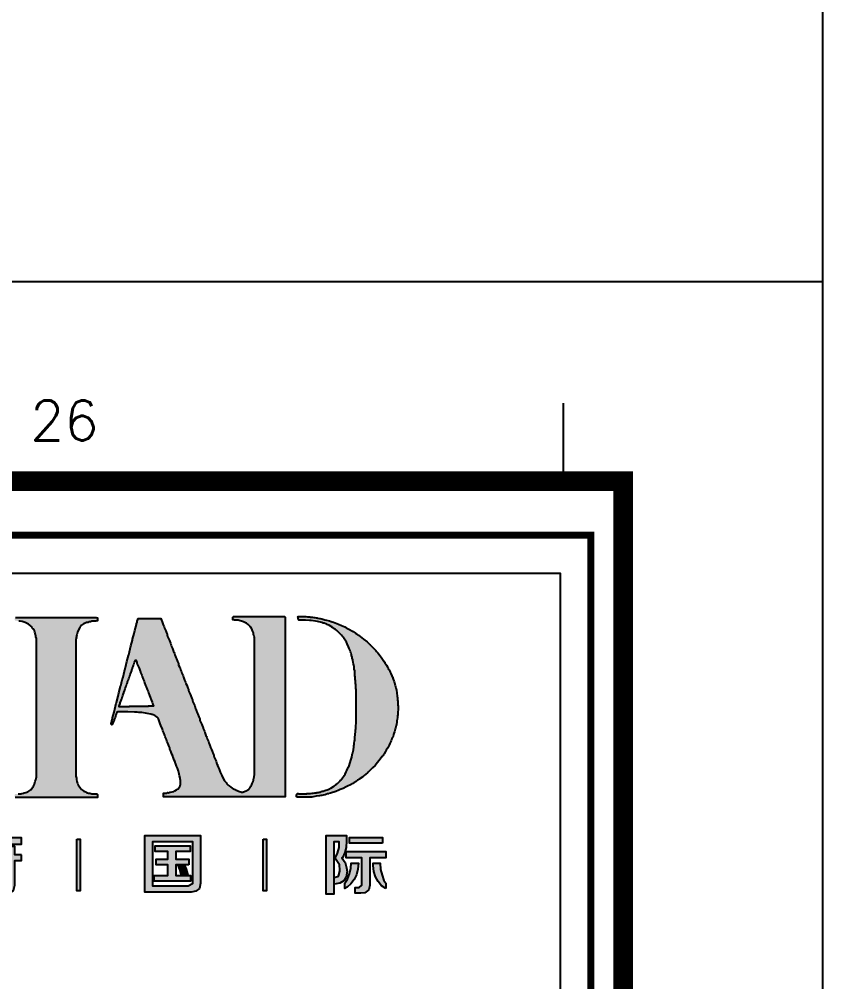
# Model space of a CAD drawing. Header units: inches. Extents: x 0 to 508000, y 0 to 738838.
# Drawn here: x 407074 to 411100, y 278929 to 283754 of the extents above; entities that cross this region are included whole.
import ezdxf
from ezdxf.enums import TextEntityAlignment as Align
from ezdxf.lldxf.tags import DXFTag

# ---------------------------------------------------------------- set-up
doc = ezdxf.new("R2010")
doc.units = ezdxf.units.IN
doc.header["$LTSCALE"] = 1000
doc.header["$MEASUREMENT"] = 0
doc.layers.get('0').update_dxf_attribs({"true_color": 0xffffff})
doc.layers.add('TK', color=7, linetype='Continuous', true_color=0xffffff)
doc.layers.add('ZG-图框层', color=4, linetype='Continuous', true_color=0x00ffff)
doc.styles.add('ISOCP', font='txt.shx', dxfattribs={"height": 0.2, "bigfont": 'gbcbig.shx'})
tags = doc.linetypes.add('DASH', pattern=[0.35, 0.25, -0.1]).pattern_tags.tags
tags[6:7] = [DXFTag(74, 4), DXFTag(75, 0), DXFTag(340, '0'), DXFTag(46, 0.0), DXFTag(50, 0.0), DXFTag(44, 0.0), DXFTag(45, 0.0)]
tags[4:5] = [DXFTag(74, 4), DXFTag(75, 0), DXFTag(340, '0'), DXFTag(46, 0.0), DXFTag(50, 0.0), DXFTag(44, 0.0), DXFTag(45, 0.0)]

# ---------------------------------------------------------------- blocks, each defined once
blk = doc.blocks.new('cciad-logohatch')
at = {"true_color": 0xff0000}
for points in [[(18.959, 27.311), (18.943, 27.319), (18.931, 27.329), (18.909, 27.331), (18.845, 27.331), (18.813, 27.331), (18.749, 27.331), (18.664, 27.352), (18.622, 27.363), (18.539, 27.386), (18.499, 27.406), (18.479, 27.416), (18.439, 27.436), (18.383, 27.476), (18.357, 27.498), (18.309, 27.546), (18.287, 27.583), (18.274, 27.601), (18.244, 27.631), (18.224, 27.671), (18.214, 27.691), (18.193, 27.731), (18.187, 27.768), (18.168, 27.801), (18.164, 27.882), (18.158, 27.923), (18.138, 28.001), (18.138, 30.078), (18.138, 31.116), (18.138, 33.193), (18.156, 33.231), (18.153, 33.273), (18.161, 33.313), (18.165, 33.333), (18.173, 33.373), (18.196, 33.468), (18.214, 33.515), (18.259, 33.603), (18.289, 33.659), (18.309, 33.686), (18.354, 33.733), (18.423, 33.784), (18.462, 33.804), (18.544, 33.833), (18.588, 33.841), (18.629, 33.863), (18.673, 33.86), (18.698, 33.864), (18.739, 33.883), (18.791, 33.883), (18.817, 33.883), (18.869, 33.883), (18.904, 33.893), (18.922, 33.897), (18.959, 33.903), (18.959, 33.947), (18.959, 33.969), (18.959, 34.013), (18.934, 34.017), (18.921, 34.022), (18.899, 34.033), (17.678, 34.033), (17.068, 34.033), (15.848, 34.033), (15.844, 34.03), (15.836, 34.026), (15.828, 34.023), (15.814, 33.985), (15.813, 33.961), (15.823, 33.923), (15.825, 33.917), (15.825, 33.91), (15.832, 33.905), (15.86, 33.909), (15.879, 33.907), (15.908, 33.893), (15.952, 33.893), (15.974, 33.893), (16.018, 33.893), (16.098, 33.871), (16.138, 33.86), (16.218, 33.838), (16.266, 33.814), (16.29, 33.802), (16.338, 33.778), (16.394, 33.739), (16.42, 33.716), (16.468, 33.668), (16.483, 33.628), (16.518, 33.603), (16.561, 33.516), (16.579, 33.47), (16.608, 33.378), (16.616, 33.319), (16.622, 33.289), (16.638, 33.233), (16.638, 33.193), (16.638, 33.173), (16.638, 33.132), (16.642, 33.132), (16.644, 33.132), (16.648, 33.132), (16.648, 31.112), (16.648, 30.102), (16.638, 28.081), (16.638, 28.041), (16.638, 28.021), (16.638, 27.981), (16.613, 27.868), (16.598, 27.812), (16.563, 27.701), (16.539, 27.653), (16.527, 27.629), (16.503, 27.581), (16.474, 27.539), (16.457, 27.519), (16.423, 27.481), (16.354, 27.43), (16.314, 27.409), (16.233, 27.381), (16.174, 27.369), (16.145, 27.361), (16.088, 27.341), (16.052, 27.337), (16.018, 27.331), (15.95, 27.331), (15.916, 27.331), (15.848, 27.331), (15.842, 27.327), (15.834, 27.322), (15.828, 27.321), (15.813, 27.28), (15.812, 27.254), (15.823, 27.211), (15.828, 27.203), (15.83, 27.198), (15.833, 27.191), (17.076, 27.191), (17.7, 27.191), (18.959, 27.191), (18.959, 27.245), (18.959, 27.267)], [(30.325, 30.106), (30.332, 30.149), (30.35, 30.232), (30.35, 30.272), (30.35, 30.292), (30.36, 30.332), (30.36, 30.408), (30.36, 30.446), (30.37, 30.522), (30.37, 30.586), (30.37, 30.618), (30.37, 30.682), (30.36, 30.682), (30.36, 30.762), (30.36, 30.802), (30.36, 30.882), (30.35, 30.882), (30.35, 30.926), (30.35, 30.948), (30.35, 30.992), (30.336, 31.021), (30.333, 31.04), (30.335, 31.072), (30.323, 31.144), (30.317, 31.18), (30.305, 31.252), (30.302, 31.277), (30.295, 31.302), (30.279, 31.366), (30.271, 31.398), (30.255, 31.462), (30.243, 31.497), (30.235, 31.532), (30.215, 31.592), (30.205, 31.622), (30.185, 31.682), (30.149, 31.77), (30.131, 31.814), (30.095, 31.902), (30.067, 31.958), (30.053, 31.986), (30.025, 32.042), (30.015, 32.052), (29.995, 32.092), (29.985, 32.112), (29.965, 32.152), (29.927, 32.219), (29.906, 32.251), (29.86, 32.312), (29.864, 32.333), (29.845, 32.342), (29.829, 32.375), (29.805, 32.402), (29.73, 32.52), (29.687, 32.577), (29.595, 32.682), (29.567, 32.718), (29.553, 32.736), (29.525, 32.772), (29.489, 32.808), (29.471, 32.826), (29.435, 32.862), (29.425, 32.882), (29.375, 32.932), (29.35, 32.957), (29.3, 33.007), (29.28, 33.017), (29.244, 33.053), (29.226, 33.071), (29.19, 33.107), (29.06, 33.21), (28.995, 33.261), (28.865, 33.363), (28.833, 33.373), (28.81, 33.398), (28.777, 33.414), (28.75, 33.438), (28.658, 33.494), (28.612, 33.522), (28.52, 33.578), (28.4, 33.638), (28.34, 33.668), (28.22, 33.728), (28.1, 33.776), (28.04, 33.8), (27.92, 33.848), (27.859, 33.868), (27.829, 33.878), (27.769, 33.898), (27.65, 33.93), (27.59, 33.946), (27.469, 33.978), (27.409, 33.99), (27.379, 33.996), (27.319, 34.008), (27.29, 34.014), (27.259, 34.018), (27.203, 34.026), (27.175, 34.03), (27.119, 34.038), (27.105, 34.04), (27.084, 34.043), (27.058, 34.043), (27.045, 34.043), (27.019, 34.053), (26.959, 34.053), (26.929, 34.053), (26.869, 34.063), (26.753, 34.063), (26.695, 34.063), (26.579, 34.063), (26.565, 34.039), (26.574, 34.013), (26.581, 33.971), (26.599, 33.933), (26.607, 33.937), (26.618, 33.932), (26.619, 33.923), (26.775, 33.923), (26.853, 33.923), (27.009, 33.913), (27.035, 33.913), (27.048, 33.913), (27.074, 33.913), (27.234, 33.894), (27.314, 33.879), (27.469, 33.838), (27.529, 33.818), (27.559, 33.808), (27.619, 33.788), (27.644, 33.775), (27.669, 33.768), (27.733, 33.736), (27.765, 33.72), (27.829, 33.688), (27.853, 33.674), (27.869, 33.653), (27.89, 33.656), (27.9, 33.638), (27.957, 33.6), (27.985, 33.58), (28.04, 33.538), (28.114, 33.464), (28.151, 33.427), (28.225, 33.353), (28.257, 33.301), (28.277, 33.276), (28.32, 33.233), (28.316, 33.212), (28.335, 33.203), (28.405, 33.091), (28.436, 33.033), (28.49, 32.912), (28.51, 32.856), (28.521, 32.828), (28.545, 32.772), (28.561, 32.724), (28.569, 32.7), (28.585, 32.652), (28.593, 32.617), (28.605, 32.582), (28.621, 32.518), (28.629, 32.486), (28.645, 32.422), (28.654, 32.377), (28.665, 32.332), (28.677, 32.26), (28.683, 32.224), (28.695, 32.152), (28.698, 32.092), (28.703, 32.061), (28.72, 32.002), (28.72, 31.962), (28.72, 31.942), (28.72, 31.902), (28.73, 31.902), (28.73, 31.854), (28.73, 31.83), (28.73, 31.782), (28.74, 31.782), (28.74, 31.73), (28.74, 31.704), (28.74, 31.652), (28.75, 31.652), (28.75, 31.592), (28.75, 31.562), (28.75, 31.502), (28.76, 31.502), (28.76, 31.426), (28.76, 31.388), (28.76, 31.312), (28.77, 31.312), (28.77, 31.204), (28.77, 31.15), (28.77, 31.042), (28.78, 31.042), (28.78, 30.69), (28.78, 30.514), (28.77, 30.162), (28.77, 30.062), (28.77, 30.012), (28.76, 29.912), (28.76, 29.848), (28.76, 29.816), (28.75, 29.752), (28.75, 29.7), (28.75, 29.674), (28.74, 29.622), (28.74, 29.578), (28.74, 29.556), (28.73, 29.512), (28.73, 29.488), (28.73, 29.476), (28.73, 29.452), (28.72, 29.372), (28.715, 29.332), (28.705, 29.252), (28.697, 29.196), (28.693, 29.168), (28.685, 29.112), (28.669, 29.007), (28.659, 28.955), (28.635, 28.852), (28.626, 28.827), (28.625, 28.802), (28.613, 28.753), (28.607, 28.729), (28.595, 28.681), (28.583, 28.647), (28.575, 28.611), (28.547, 28.527), (28.533, 28.485), (28.505, 28.401), (28.482, 28.352), (28.465, 28.301), (28.421, 28.213), (28.399, 28.169), (28.355, 28.081), (28.297, 27.986), (28.263, 27.94), (28.19, 27.856), (28.18, 27.845), (28.175, 27.831), (28.133, 27.789), (28.112, 27.768), (28.07, 27.726), (28.014, 27.689), (27.988, 27.668), (27.94, 27.621), (27.919, 27.625), (27.91, 27.606), (27.821, 27.551), (27.775, 27.527), (27.679, 27.486), (27.619, 27.466), (27.589, 27.456), (27.529, 27.436), (27.484, 27.429), (27.461, 27.422), (27.419, 27.401), (27.373, 27.4), (27.329, 27.386), (27.281, 27.378), (27.257, 27.374), (27.209, 27.366), (27.145, 27.362), (27.112, 27.357), (27.049, 27.341), (26.993, 27.341), (26.965, 27.341), (26.909, 27.341), (26.909, 27.331), (26.781, 27.331), (26.717, 27.331), (26.589, 27.331), (26.576, 27.346), (26.555, 27.349), (26.539, 27.336), (26.532, 27.321), (26.519, 27.311), (26.514, 27.266), (26.514, 27.221), (26.534, 27.201), (26.704, 27.201), (26.789, 27.201), (26.959, 27.201), (26.959, 27.211), (27.011, 27.211), (27.037, 27.211), (27.089, 27.211), (27.205, 27.23), (27.263, 27.239), (27.379, 27.256), (27.439, 27.268), (27.469, 27.274), (27.529, 27.286), (27.594, 27.298), (27.627, 27.306), (27.689, 27.326), (27.733, 27.338), (27.755, 27.344), (27.799, 27.356), (27.883, 27.384), (27.926, 27.398), (28.01, 27.426), (28.118, 27.47), (28.172, 27.492), (28.28, 27.536), (28.392, 27.592), (28.448, 27.62), (28.56, 27.676), (28.645, 27.726), (28.687, 27.752), (28.77, 27.806), (28.802, 27.823), (28.83, 27.846), (28.862, 27.863), (28.89, 27.886), (29.023, 27.975), (29.086, 28.024), (29.205, 28.131), (29.223, 28.154), (29.25, 28.166), (29.348, 28.264), (29.397, 28.313), (29.495, 28.411), (29.589, 28.526), (29.636, 28.583), (29.73, 28.696), (29.751, 28.738), (29.764, 28.757), (29.795, 28.792), (29.811, 28.824), (29.835, 28.852), (29.891, 28.944), (29.919, 28.99), (29.975, 29.082), (30.027, 29.186), (30.053, 29.238), (30.105, 29.342), (30.12, 29.392), (30.131, 29.418), (30.16, 29.462), (30.16, 29.489), (30.175, 29.512), (30.199, 29.584), (30.211, 29.62), (30.235, 29.692), (30.26, 29.784), (30.272, 29.83), (30.295, 29.922), (30.303, 29.962), (30.307, 29.982), (30.315, 30.022)]]:
    blk.add_hatch(color=1, dxfattribs=at).paths.add_polyline_path(points, flags=0)
h = blk.add_hatch(color=1, dxfattribs=at)
h.paths.add_polyline_path([(19.481, 29.976), (19.511, 29.957), (19.53, 29.963), (19.546, 30.017), (19.554, 30.039), (19.573, 30.082), (19.589, 30.13), (19.597, 30.154), (19.613, 30.202), (19.617, 30.21), (19.623, 30.222), (19.643, 30.282), (19.653, 30.312), (19.673, 30.372), (19.683, 30.396), (19.688, 30.408), (19.698, 30.432), (19.705, 30.427), (19.717, 30.433), (19.718, 30.442), (19.978, 30.442), (20.108, 30.442), (20.368, 30.432), (20.432, 30.432), (20.464, 30.432), (20.528, 30.422), (20.572, 30.422), (20.594, 30.422), (20.638, 30.422), (20.774, 30.397), (20.842, 30.384), (20.978, 30.357), (21.015, 30.349), (21.033, 30.343), (21.068, 30.327), (21.135, 30.305), (21.168, 30.286), (21.223, 30.242), (21.259, 30.208), (21.274, 30.184), (21.288, 30.137), (21.337, 29.992), (21.365, 29.921), (21.428, 29.782), (21.439, 29.728), (21.448, 29.701), (21.473, 29.652), (21.509, 29.545), (21.53, 29.493), (21.578, 29.392), (21.589, 29.338), (21.598, 29.311), (21.623, 29.262), (21.647, 29.187), (21.662, 29.151), (21.698, 29.082), (21.709, 29.028), (21.718, 29.001), (21.743, 28.952), (21.767, 28.877), (21.782, 28.841), (21.818, 28.771), (21.814, 28.743), (21.833, 28.721), (21.857, 28.647), (21.872, 28.611), (21.908, 28.541), (21.904, 28.513), (21.923, 28.491), (21.949, 28.419), (21.963, 28.383), (21.993, 28.311), (22.029, 28.196), (22.045, 28.138), (22.073, 28.021), (22.081, 27.981), (22.085, 27.961), (22.093, 27.921), (22.091, 27.889), (22.108, 27.861), (22.108, 27.795), (22.108, 27.762), (22.108, 27.696), (22.096, 27.64), (22.083, 27.612), (22.048, 27.566), (22.021, 27.525), (22.001, 27.506), (21.958, 27.481), (21.895, 27.441), (21.86, 27.426), (21.788, 27.406), (21.735, 27.398), (21.708, 27.39), (21.658, 27.371), (21.621, 27.383), (21.588, 27.361), (21.548, 27.361), (21.528, 27.361), (21.488, 27.361), (21.487, 27.352), (21.476, 27.347), (21.468, 27.351), (21.468, 27.299), (21.468, 27.273), (21.468, 27.221), (23.308, 27.221), (24.229, 27.221), (26.079, 27.221), (26.079, 29.954), (26.079, 31.315), (26.079, 34.038), (26.069, 34.048), (26.064, 34.053), (26.054, 34.063), (25.282, 34.063), (24.896, 34.063), (24.124, 34.063), (24.114, 34.053), (24.109, 34.048), (24.099, 34.038), (24.099, 34), (24.099, 33.981), (24.099, 33.943), (24.135, 33.937), (24.153, 33.933), (24.189, 33.923), (24.233, 33.923), (24.255, 33.923), (24.299, 33.923), (24.379, 33.901), (24.419, 33.89), (24.499, 33.868), (24.547, 33.844), (24.571, 33.832), (24.619, 33.808), (24.677, 33.767), (24.704, 33.742), (24.749, 33.688), (24.765, 33.661), (24.789, 33.643), (24.829, 33.565), (24.846, 33.525), (24.874, 33.443), (24.884, 33.386), (24.891, 33.358), (24.909, 33.303), (24.915, 33.265), (24.919, 33.233), (24.919, 31.16), (24.919, 30.124), (24.919, 28.051), (24.905, 28), (24.9, 27.974), (24.894, 27.921), (24.882, 27.873), (24.876, 27.849), (24.864, 27.801), (24.852, 27.769), (24.846, 27.753), (24.834, 27.721), (24.814, 27.681), (24.804, 27.661), (24.784, 27.621), (24.75, 27.569), (24.729, 27.544), (24.684, 27.501), (24.606, 27.45), (24.562, 27.43), (24.474, 27.401), (24.425, 27.397), (24.398, 27.402), (24.354, 27.421), (24.306, 27.436), (24.283, 27.445), (24.239, 27.466), (24.225, 27.474), (24.209, 27.476), (24.169, 27.496), (24.149, 27.506), (24.109, 27.526), (24.072, 27.55), (24.054, 27.562), (24.019, 27.586), (23.953, 27.631), (23.922, 27.657), (23.869, 27.716), (23.839, 27.767), (23.82, 27.791), (23.779, 27.831), (23.709, 27.963), (23.675, 28.029), (23.609, 28.161), (23.577, 28.265), (23.557, 28.315), (23.509, 28.411), (23.512, 28.44), (23.493, 28.461), (23.458, 28.568), (23.437, 28.62), (23.388, 28.721), (23.378, 28.775), (23.368, 28.802), (23.343, 28.852), (23.308, 28.958), (23.287, 29.01), (23.238, 29.112), (23.242, 29.14), (23.223, 29.162), (23.188, 29.268), (23.167, 29.32), (23.118, 29.422), (23.108, 29.476), (23.098, 29.503), (23.073, 29.552), (23.038, 29.658), (23.017, 29.71), (22.968, 29.812), (22.972, 29.84), (22.953, 29.862), (22.918, 29.968), (22.897, 30.021), (22.848, 30.122), (22.838, 30.176), (22.828, 30.203), (22.803, 30.252), (22.768, 30.358), (22.747, 30.411), (22.698, 30.512), (22.702, 30.54), (22.683, 30.562), (22.648, 30.668), (22.627, 30.721), (22.578, 30.822), (22.568, 30.876), (22.558, 30.903), (22.533, 30.952), (22.498, 31.058), (22.477, 31.111), (22.428, 31.212), (22.417, 31.266), (22.408, 31.293), (22.383, 31.342), (22.36, 31.416), (22.344, 31.453), (22.308, 31.522), (22.297, 31.576), (22.288, 31.603), (22.263, 31.652), (22.228, 31.759), (22.207, 31.811), (22.158, 31.912), (22.147, 31.966), (22.138, 31.993), (22.113, 32.042), (22.09, 32.117), (22.074, 32.153), (22.038, 32.222), (22.027, 32.276), (22.018, 32.303), (21.993, 32.352), (21.958, 32.459), (21.936, 32.511), (21.888, 32.612), (21.877, 32.666), (21.868, 32.693), (21.843, 32.742), (21.82, 32.817), (21.804, 32.853), (21.768, 32.922), (21.757, 32.976), (21.748, 33.003), (21.723, 33.052), (21.688, 33.159), (21.666, 33.211), (21.618, 33.313), (21.607, 33.367), (21.598, 33.393), (21.573, 33.443), (21.549, 33.517), (21.534, 33.553), (21.498, 33.623), (21.487, 33.677), (21.478, 33.704), (21.453, 33.753), (21.427, 33.825), (21.413, 33.862), (21.383, 33.933), (21.373, 33.964), (21.358, 33.993), (21.014, 33.993), (20.842, 33.993), (20.498, 33.993), (20.486, 33.974), (20.483, 33.953), (20.467, 33.889), (20.459, 33.857), (20.443, 33.793), (20.439, 33.781), (20.437, 33.775), (20.433, 33.763), (20.377, 33.539), (20.349, 33.427), (20.293, 33.203), (20.289, 33.191), (20.287, 33.185), (20.283, 33.173), (20.227, 32.948), (20.199, 32.836), (20.143, 32.612), (20.137, 32.594), (20.133, 32.582), (20.077, 32.358), (20.049, 32.246), (19.993, 32.022), (19.989, 32.01), (19.987, 32.004), (19.983, 31.992), (19.927, 31.768), (19.899, 31.656), (19.843, 31.432), (19.839, 31.42), (19.837, 31.414), (19.833, 31.402), (19.773, 31.162), (19.743, 31.042), (19.683, 30.802), (19.679, 30.79), (19.677, 30.784), (19.673, 30.772), (19.617, 30.548), (19.589, 30.436), (19.533, 30.212), (19.529, 30.2), (19.527, 30.194), (19.523, 30.182), (19.505, 30.11), (19.496, 30.074), (19.478, 30.002)], flags=0)
h.paths.add_polyline_path([(20.006, 30.642), (20.158, 30.642), (20.158, 30.646), (20.158, 30.648), (20.158, 30.652), (20.446, 30.652), (20.59, 30.652), (20.878, 30.652), (20.878, 30.656), (20.878, 30.658), (20.878, 30.662), (20.96, 30.662), (21.001, 30.662), (21.083, 30.662), (21.051, 30.76), (21.033, 30.808), (20.993, 30.902), (20.957, 31.008), (20.936, 31.061), (20.888, 31.162), (20.877, 31.216), (20.868, 31.243), (20.843, 31.292), (20.807, 31.398), (20.786, 31.451), (20.738, 31.552), (20.727, 31.606), (20.718, 31.633), (20.693, 31.682), (20.657, 31.789), (20.636, 31.841), (20.588, 31.942), (20.592, 31.971), (20.573, 31.992), (20.537, 32.099), (20.516, 32.151), (20.468, 32.252), (20.457, 32.306), (20.448, 32.333), (20.423, 32.382), (20.422, 32.407), (20.398, 32.407), (20.376, 32.359), (20.367, 32.333), (20.353, 32.282), (20.349, 32.274), (20.343, 32.262), (20.323, 32.202), (20.313, 32.172), (20.293, 32.112), (20.287, 32.1), (20.283, 32.092), (20.267, 32.044), (20.259, 32.02), (20.243, 31.972), (20.237, 31.96), (20.233, 31.952), (20.213, 31.892), (20.203, 31.862), (20.183, 31.802), (20.179, 31.794), (20.173, 31.782), (20.157, 31.734), (20.149, 31.71), (20.133, 31.662), (20.129, 31.654), (20.123, 31.642), (20.103, 31.582), (20.093, 31.552), (20.073, 31.492), (20.067, 31.48), (20.063, 31.472), (20.047, 31.424), (20.039, 31.4), (20.023, 31.352), (20.017, 31.34), (20.013, 31.332), (19.993, 31.272), (19.983, 31.242), (19.963, 31.182), (19.959, 31.174), (19.953, 31.162), (19.933, 31.102), (19.923, 31.072), (19.903, 31.012), (19.897, 31), (19.893, 30.992), (19.877, 30.944), (19.869, 30.92), (19.853, 30.872), (19.847, 30.86), (19.843, 30.852), (19.823, 30.792), (19.813, 30.762), (19.793, 30.702), (19.775, 30.674), (19.778, 30.642), (19.93, 30.642)], flags=0)
for points in [[(16.075, 25.657), (15.234, 25.657), (15.234, 25.836), (14.874, 25.836), (14.874, 25.657), (13.961, 25.657), (13.961, 24.688), (13.961, 24.598), (13.943, 24.33), (13.907, 24.096), (13.853, 23.917), (13.764, 23.774), (13.764, 23.54), (13.836, 23.577), (13.979, 23.702), (14.086, 23.863), (14.176, 24.042), (14.23, 24.24), (14.265, 24.473), (14.265, 24.724), (14.265, 25.423), (16.075, 25.423)], [(18.303, 25.616), (18.172, 25.616), (18.172, 23.65), (18.303, 23.65)], [(25.372, 25.616), (25.241, 25.616), (25.241, 23.65), (25.372, 23.65)], [(27.929, 25.513), (28.126, 25.513), (28.126, 25.297), (28.073, 25.082), (27.983, 24.885), (28.019, 24.831), (28.144, 24.633), (28.162, 24.436), (28.162, 24.4), (28.108, 24.203), (27.947, 24.149), (27.947, 23.898), (28.162, 23.934), (28.305, 24.023), (28.395, 24.167), (28.431, 24.383), (28.413, 24.526), (28.359, 24.723), (28.234, 24.903), (28.252, 24.903), (28.341, 25.1), (28.395, 25.297), (28.413, 25.548), (28.413, 25.746), (27.642, 25.746), (27.642, 23.521), (27.929, 23.521)], [(29.775, 25.674), (28.52, 25.674), (28.52, 25.459), (29.775, 25.459)], [(16.075, 25.011), (15.825, 25.011), (15.825, 25.334), (15.52, 25.334), (15.52, 25.011), (14.821, 25.011), (14.821, 24.795), (15.52, 24.795), (15.52, 23.899), (15.413, 23.809), (15.234, 23.809), (15.234, 23.577), (15.502, 23.577), (15.628, 23.577), (15.771, 23.666), (15.825, 23.863), (15.825, 24.795), (16.075, 24.795)], [(21.936, 24.637), (22.42, 24.637), (22.42, 24.853), (21.936, 24.853), (21.936, 25.139), (22.473, 25.139), (22.473, 25.354), (21.147, 25.354), (21.147, 25.139), (21.632, 25.139), (21.632, 24.853), (21.183, 24.853), (21.183, 24.637), (21.632, 24.637), (21.632, 24.225), (21.111, 24.225), (21.111, 24.009), (22.491, 24.009), (22.491, 24.225), (21.936, 24.225)], [(29.291, 24.903), (29.9, 24.903), (29.9, 25.136), (28.395, 25.136), (28.395, 24.903), (28.986, 24.903), (28.986, 23.862), (28.896, 23.773), (28.735, 23.773), (28.735, 23.558), (28.95, 23.558), (29.111, 23.576), (29.256, 23.683), (29.291, 23.862)], [(22.259, 24.619), (22.026, 24.619), (22.079, 24.458), (22.133, 24.261), (22.384, 24.261), (22.348, 24.404)], [(28.843, 24.472), (28.861, 24.705), (28.592, 24.705), (28.574, 24.508), (28.52, 24.293), (28.449, 24.095), (28.341, 23.934), (28.341, 23.737), (28.431, 23.791), (28.574, 23.916), (28.699, 24.077), (28.789, 24.257)], [(29.703, 24.454), (29.685, 24.705), (29.417, 24.705), (29.417, 24.615), (29.453, 24.383), (29.506, 24.186), (29.614, 24.006), (29.739, 23.844), (29.9, 23.737), (29.9, 23.934), (29.829, 24.041), (29.757, 24.239)]]:
    blk.add_hatch(color=0).paths.add_polyline_path(points, flags=0)
h = blk.add_hatch(color=0)
h.paths.add_polyline_path([(22.868, 25.749), (20.753, 25.749), (20.753, 23.597), (22.509, 23.597), (22.688, 23.633), (22.833, 23.741), (22.868, 23.938)], flags=0)
h.paths.add_polyline_path([(21.058, 25.516), (21.058, 23.83), (22.402, 23.83), (22.563, 23.92), (22.563, 23.956), (22.563, 25.516)], flags=0)
h.paths.add_polyline_path([(21.183, 24.853), (21.183, 24.637), (21.632, 24.637), (21.632, 24.225), (21.111, 24.225), (21.111, 24.009), (22.491, 24.009), (22.491, 24.225), (21.936, 24.225), (21.936, 24.637), (22.42, 24.637), (22.42, 24.853), (21.936, 24.853), (21.936, 25.139), (22.473, 25.139), (22.473, 25.354), (21.147, 25.354), (21.147, 25.139), (21.632, 25.139), (21.632, 24.853)], flags=0)
h.paths.add_polyline_path([(22.026, 24.619), (22.079, 24.458), (22.133, 24.261), (22.384, 24.261), (22.348, 24.404), (22.259, 24.619)], flags=0)
blk = doc.blocks.new('cciad-logoline')
at = {"lineweight": -3}
for points in [[(15.95, 27.331), (16.018, 27.331), (16.052, 27.337), (16.088, 27.341), (16.145, 27.361), (16.174, 27.369), (16.233, 27.381), (16.314, 27.409), (16.354, 27.43), (16.423, 27.481), (16.457, 27.519), (16.474, 27.539), (16.503, 27.581), (16.527, 27.629), (16.539, 27.653), (16.563, 27.701), (16.598, 27.812), (16.613, 27.868), (16.638, 27.981), (16.638, 28.021), (16.638, 28.041), (16.638, 28.081), (16.648, 30.102), (16.648, 31.112), (16.648, 33.132), (16.644, 33.132), (16.642, 33.132), (16.638, 33.132), (16.638, 33.173), (16.638, 33.193), (16.638, 33.233), (16.622, 33.289), (16.616, 33.319), (16.608, 33.378), (16.579, 33.47), (16.561, 33.516), (16.518, 33.603), (16.483, 33.628), (16.468, 33.668), (16.42, 33.716), (16.394, 33.739), (16.338, 33.778), (16.29, 33.802), (16.266, 33.814), (16.218, 33.838), (16.138, 33.86), (16.098, 33.871), (16.018, 33.893), (15.974, 33.893)], [(15.848, 34.033), (17.068, 34.033), (17.678, 34.033), (18.899, 34.033), (18.921, 34.022), (18.934, 34.017), (18.959, 34.013), (18.959, 33.969), (18.959, 33.947), (18.959, 33.903), (18.922, 33.897), (18.904, 33.893), (18.869, 33.883), (18.817, 33.883), (18.791, 33.883), (18.739, 33.883), (18.698, 33.864), (18.673, 33.86), (18.629, 33.863), (18.588, 33.841), (18.544, 33.833), (18.462, 33.804), (18.423, 33.784), (18.354, 33.733), (18.309, 33.686), (18.289, 33.659), (18.259, 33.603), (18.214, 33.515), (18.196, 33.468), (18.173, 33.373), (18.165, 33.333), (18.161, 33.313), (18.153, 33.273), (18.156, 33.231), (18.138, 33.193), (18.138, 31.116), (18.138, 30.078), (18.138, 28.001), (18.158, 27.923), (18.164, 27.882), (18.168, 27.801), (18.187, 27.768), (18.193, 27.731), (18.214, 27.691), (18.224, 27.671), (18.244, 27.631), (18.274, 27.601), (18.287, 27.583), (18.309, 27.546), (18.357, 27.498), (18.383, 27.476), (18.439, 27.436), (18.479, 27.416), (18.499, 27.406), (18.539, 27.386), (18.622, 27.363), (18.664, 27.352), (18.749, 27.331), (18.813, 27.331), (18.845, 27.331), (18.909, 27.331), (18.931, 27.329), (18.943, 27.319), (18.959, 27.311), (18.959, 27.267), (18.959, 27.245), (18.959, 27.191), (17.7, 27.191), (17.076, 27.191), (15.833, 27.191)]]:
    blk.add_lwpolyline(points, dxfattribs=at)
for points in [[(19.481, 29.976), (19.478, 30.002), (19.496, 30.074), (19.505, 30.11), (19.523, 30.182), (19.527, 30.194), (19.529, 30.2), (19.533, 30.212), (19.589, 30.436), (19.617, 30.548), (19.673, 30.772), (19.677, 30.784), (19.679, 30.79), (19.683, 30.802), (19.743, 31.042), (19.773, 31.162), (19.833, 31.402), (19.837, 31.414), (19.839, 31.42), (19.843, 31.432), (19.899, 31.656), (19.927, 31.768), (19.983, 31.992), (19.987, 32.004), (19.989, 32.01), (19.993, 32.022), (20.049, 32.246), (20.077, 32.358), (20.133, 32.582), (20.137, 32.594), (20.143, 32.612), (20.199, 32.836), (20.227, 32.948), (20.283, 33.173), (20.287, 33.185), (20.289, 33.191), (20.293, 33.203), (20.349, 33.427), (20.377, 33.539), (20.433, 33.763), (20.437, 33.775), (20.439, 33.781), (20.443, 33.793), (20.459, 33.857), (20.467, 33.889), (20.483, 33.953), (20.486, 33.974), (20.498, 33.993), (20.842, 33.993), (21.014, 33.993), (21.358, 33.993), (21.373, 33.964), (21.383, 33.933), (21.413, 33.862), (21.427, 33.825), (21.453, 33.753), (21.478, 33.704), (21.487, 33.677), (21.498, 33.623), (21.534, 33.553), (21.549, 33.517), (21.573, 33.443), (21.598, 33.393), (21.607, 33.367), (21.618, 33.313), (21.666, 33.211), (21.688, 33.159), (21.723, 33.052), (21.748, 33.003), (21.757, 32.976), (21.768, 32.922), (21.804, 32.853), (21.82, 32.817), (21.843, 32.742), (21.868, 32.693), (21.877, 32.666), (21.888, 32.612), (21.936, 32.511), (21.958, 32.459), (21.993, 32.352), (22.018, 32.303), (22.027, 32.276), (22.038, 32.222), (22.074, 32.153), (22.09, 32.117), (22.113, 32.042), (22.138, 31.993), (22.147, 31.966), (22.158, 31.912), (22.207, 31.811), (22.228, 31.759), (22.263, 31.652), (22.288, 31.603), (22.297, 31.576), (22.308, 31.522), (22.344, 31.453), (22.36, 31.416), (22.383, 31.342), (22.408, 31.293), (22.417, 31.266), (22.428, 31.212), (22.477, 31.111), (22.498, 31.058), (22.533, 30.952), (22.558, 30.903), (22.568, 30.876), (22.578, 30.822), (22.627, 30.721), (22.648, 30.668), (22.683, 30.562), (22.702, 30.54), (22.698, 30.512), (22.747, 30.411), (22.768, 30.358), (22.803, 30.252), (22.828, 30.203), (22.838, 30.176), (22.848, 30.122), (22.897, 30.021), (22.918, 29.968), (22.953, 29.862), (22.972, 29.84), (22.968, 29.812), (23.017, 29.71), (23.038, 29.658), (23.073, 29.552), (23.098, 29.503), (23.108, 29.476), (23.118, 29.422), (23.167, 29.32), (23.188, 29.268), (23.223, 29.162), (23.242, 29.14), (23.238, 29.112), (23.287, 29.01), (23.308, 28.958), (23.343, 28.852), (23.368, 28.802), (23.378, 28.775), (23.388, 28.721), (23.437, 28.62), (23.458, 28.568), (23.493, 28.461), (23.512, 28.44), (23.509, 28.411), (23.557, 28.315), (23.577, 28.265), (23.609, 28.161), (23.675, 28.029), (23.709, 27.963), (23.779, 27.831), (23.82, 27.791), (23.839, 27.767), (23.869, 27.716), (23.922, 27.657), (23.953, 27.631), (24.019, 27.586), (24.054, 27.562), (24.072, 27.55), (24.109, 27.526), (24.149, 27.506), (24.169, 27.496), (24.209, 27.476), (24.225, 27.474), (24.239, 27.466), (24.283, 27.445), (24.306, 27.436), (24.354, 27.421), (24.398, 27.402), (24.425, 27.397), (24.474, 27.401), (24.562, 27.43), (24.606, 27.45), (24.684, 27.501), (24.729, 27.544), (24.75, 27.569), (24.784, 27.621), (24.804, 27.661), (24.814, 27.681), (24.834, 27.721), (24.846, 27.753), (24.852, 27.769), (24.864, 27.801), (24.876, 27.849), (24.882, 27.873), (24.894, 27.921), (24.9, 27.974), (24.905, 28), (24.919, 28.051), (24.919, 30.124), (24.919, 31.16), (24.919, 33.233), (24.915, 33.265), (24.909, 33.303), (24.891, 33.358), (24.884, 33.386), (24.874, 33.443), (24.846, 33.525), (24.829, 33.565), (24.789, 33.643), (24.765, 33.661), (24.749, 33.688), (24.704, 33.742), (24.677, 33.767), (24.619, 33.808), (24.571, 33.832), (24.547, 33.844), (24.499, 33.868), (24.419, 33.89), (24.379, 33.901), (24.299, 33.923), (24.255, 33.923), (24.233, 33.923), (24.189, 33.923), (24.153, 33.933), (24.135, 33.937), (24.099, 33.943), (24.099, 33.981), (24.099, 34), (24.099, 34.038), (24.109, 34.048), (24.114, 34.053), (24.124, 34.063), (24.896, 34.063), (25.282, 34.063), (26.054, 34.063), (26.064, 34.053), (26.069, 34.048), (26.079, 34.038), (26.079, 31.315), (26.079, 29.954), (26.079, 27.221), (24.229, 27.221), (23.308, 27.221), (21.468, 27.221), (21.468, 27.273), (21.468, 27.299), (21.468, 27.351), (21.476, 27.347), (21.487, 27.352), (21.488, 27.361), (21.528, 27.361), (21.548, 27.361), (21.588, 27.361), (21.621, 27.383), (21.658, 27.371), (21.708, 27.39), (21.735, 27.398), (21.788, 27.406), (21.86, 27.426), (21.895, 27.441), (21.958, 27.481), (22.001, 27.506), (22.021, 27.525), (22.048, 27.566), (22.083, 27.612), (22.096, 27.64), (22.108, 27.696), (22.108, 27.762), (22.108, 27.795), (22.108, 27.861), (22.091, 27.889), (22.093, 27.921), (22.085, 27.961), (22.081, 27.981), (22.073, 28.021), (22.045, 28.138), (22.029, 28.196), (21.993, 28.311), (21.963, 28.383), (21.949, 28.419), (21.923, 28.491), (21.904, 28.513), (21.908, 28.541), (21.872, 28.611), (21.857, 28.647), (21.833, 28.721), (21.814, 28.743), (21.818, 28.771), (21.782, 28.841), (21.767, 28.877), (21.743, 28.952), (21.718, 29.001), (21.709, 29.028), (21.698, 29.082), (21.662, 29.151), (21.647, 29.187), (21.623, 29.262), (21.598, 29.311), (21.589, 29.338), (21.578, 29.392), (21.53, 29.493), (21.509, 29.545), (21.473, 29.652), (21.448, 29.701), (21.439, 29.728), (21.428, 29.782), (21.365, 29.921), (21.337, 29.992), (21.288, 30.137), (21.274, 30.184), (21.259, 30.208), (21.223, 30.242), (21.168, 30.286), (21.135, 30.305), (21.068, 30.327), (21.033, 30.343), (21.015, 30.349), (20.978, 30.357), (20.842, 30.384), (20.774, 30.397), (20.638, 30.422), (20.594, 30.422), (20.572, 30.422), (20.528, 30.422), (20.464, 30.432), (20.432, 30.432), (20.368, 30.432), (20.108, 30.442), (19.978, 30.442), (19.718, 30.442), (19.717, 30.433), (19.705, 30.427), (19.698, 30.432), (19.688, 30.408), (19.683, 30.396), (19.673, 30.372), (19.653, 30.312), (19.643, 30.282), (19.623, 30.222), (19.617, 30.21), (19.613, 30.202), (19.597, 30.154), (19.589, 30.13), (19.573, 30.082), (19.554, 30.039), (19.546, 30.017), (19.53, 29.963), (19.511, 29.957)], [(26.519, 27.311), (26.529, 27.319), (26.534, 27.325), (26.539, 27.336), (26.555, 27.349), (26.576, 27.346), (26.589, 27.331), (26.717, 27.331), (26.781, 27.331), (26.909, 27.331), (26.909, 27.335), (26.909, 27.337), (26.909, 27.341), (26.965, 27.341), (26.993, 27.341), (27.049, 27.341), (27.112, 27.357), (27.145, 27.362), (27.209, 27.366), (27.257, 27.374), (27.281, 27.378), (27.329, 27.386), (27.373, 27.4), (27.419, 27.401), (27.461, 27.422), (27.484, 27.429), (27.529, 27.436), (27.589, 27.456), (27.619, 27.466), (27.679, 27.486), (27.775, 27.527), (27.821, 27.551), (27.91, 27.606), (27.919, 27.625), (27.94, 27.621), (27.988, 27.668), (28.014, 27.689), (28.07, 27.726), (28.112, 27.768), (28.133, 27.789), (28.175, 27.831), (28.18, 27.845), (28.19, 27.856), (28.263, 27.94), (28.297, 27.986), (28.355, 28.081), (28.399, 28.169), (28.421, 28.213), (28.465, 28.301), (28.482, 28.352), (28.505, 28.401), (28.533, 28.485), (28.547, 28.527), (28.575, 28.611), (28.583, 28.647), (28.595, 28.681), (28.607, 28.729), (28.613, 28.753), (28.625, 28.802), (28.626, 28.827), (28.635, 28.852), (28.659, 28.955), (28.669, 29.007), (28.685, 29.112), (28.693, 29.168), (28.697, 29.196), (28.705, 29.252), (28.715, 29.332), (28.72, 29.372), (28.73, 29.452), (28.73, 29.476), (28.73, 29.488), (28.73, 29.512), (28.74, 29.556), (28.74, 29.578), (28.74, 29.622), (28.75, 29.674), (28.75, 29.7), (28.75, 29.752), (28.76, 29.816), (28.76, 29.848), (28.76, 29.912), (28.77, 30.012), (28.77, 30.062), (28.77, 30.162), (28.78, 30.514), (28.78, 30.69), (28.78, 31.042), (28.776, 31.042), (28.774, 31.042), (28.77, 31.042), (28.77, 31.15), (28.77, 31.204), (28.77, 31.312), (28.766, 31.312), (28.764, 31.312), (28.76, 31.312), (28.76, 31.388), (28.76, 31.426), (28.76, 31.502), (28.756, 31.502), (28.754, 31.502), (28.75, 31.502), (28.75, 31.562), (28.75, 31.592), (28.75, 31.652), (28.746, 31.652), (28.744, 31.652), (28.74, 31.652), (28.74, 31.704), (28.74, 31.73), (28.74, 31.782), (28.736, 31.782), (28.734, 31.782), (28.73, 31.782), (28.73, 31.83), (28.73, 31.854), (28.73, 31.902), (28.726, 31.902), (28.724, 31.902), (28.72, 31.902), (28.72, 31.942), (28.72, 31.962), (28.72, 32.002), (28.703, 32.061), (28.698, 32.092), (28.695, 32.152), (28.683, 32.224), (28.677, 32.26), (28.665, 32.332), (28.654, 32.377), (28.645, 32.422), (28.629, 32.486), (28.621, 32.518), (28.605, 32.582), (28.593, 32.617), (28.585, 32.652), (28.569, 32.7), (28.561, 32.724), (28.545, 32.772), (28.521, 32.828), (28.51, 32.856), (28.49, 32.912), (28.436, 33.033), (28.405, 33.091), (28.335, 33.203), (28.316, 33.212), (28.32, 33.233), (28.277, 33.276), (28.257, 33.301), (28.225, 33.353), (28.151, 33.427), (28.114, 33.464), (28.04, 33.538), (27.985, 33.58), (27.957, 33.6), (27.9, 33.638), (27.893, 33.65), (27.883, 33.655), (27.869, 33.653), (27.857, 33.67), (27.848, 33.677), (27.829, 33.688), (27.765, 33.72), (27.733, 33.736), (27.669, 33.768), (27.644, 33.775), (27.619, 33.788), (27.559, 33.808), (27.529, 33.818), (27.469, 33.838), (27.314, 33.879), (27.234, 33.894), (27.074, 33.913), (27.048, 33.913), (27.035, 33.913), (27.009, 33.913), (26.853, 33.923), (26.775, 33.923), (26.619, 33.923), (26.618, 33.932), (26.607, 33.937), (26.599, 33.933), (26.581, 33.971), (26.574, 34.013), (26.565, 34.039), (26.579, 34.063), (26.695, 34.063), (26.753, 34.063), (26.869, 34.063), (26.929, 34.053), (26.959, 34.053), (27.019, 34.053), (27.045, 34.043), (27.058, 34.043), (27.084, 34.043), (27.098, 34.041), (27.105, 34.04), (27.119, 34.038), (27.175, 34.03), (27.203, 34.026), (27.259, 34.018), (27.29, 34.014), (27.319, 34.008), (27.379, 33.996), (27.409, 33.99), (27.469, 33.978), (27.59, 33.946), (27.65, 33.93), (27.769, 33.898), (27.829, 33.878), (27.859, 33.868), (27.92, 33.848), (28.04, 33.8), (28.1, 33.776), (28.22, 33.728), (28.34, 33.668), (28.4, 33.638), (28.52, 33.578), (28.612, 33.522), (28.658, 33.494), (28.75, 33.438), (28.772, 33.419), (28.784, 33.411), (28.81, 33.398), (28.828, 33.379), (28.84, 33.371), (28.865, 33.363), (28.995, 33.261), (29.06, 33.21), (29.19, 33.107), (29.226, 33.071), (29.244, 33.053), (29.28, 33.017), (29.292, 33.011), (29.3, 33.007), (29.35, 32.957), (29.375, 32.932), (29.425, 32.882), (29.431, 32.87), (29.435, 32.862), (29.471, 32.826), (29.489, 32.808), (29.525, 32.772), (29.553, 32.736), (29.567, 32.718), (29.595, 32.682), (29.687, 32.577), (29.73, 32.52), (29.805, 32.402), (29.829, 32.375), (29.845, 32.342), (29.864, 32.333), (29.86, 32.312), (29.906, 32.251), (29.927, 32.219), (29.965, 32.152), (29.985, 32.112), (29.995, 32.092), (30.015, 32.052), (30.025, 32.042), (30.053, 31.986), (30.067, 31.958), (30.095, 31.902), (30.131, 31.814), (30.149, 31.77), (30.185, 31.682), (30.205, 31.622), (30.215, 31.592), (30.235, 31.532), (30.242, 31.504), (30.246, 31.49), (30.255, 31.462), (30.271, 31.398), (30.279, 31.366), (30.295, 31.302), (30.302, 31.277), (30.305, 31.252), (30.317, 31.18), (30.323, 31.144), (30.335, 31.072), (30.333, 31.04), (30.336, 31.021), (30.35, 30.992), (30.35, 30.948), (30.35, 30.926), (30.35, 30.882), (30.354, 30.882), (30.356, 30.882), (30.36, 30.882), (30.36, 30.802), (30.36, 30.762), (30.36, 30.682), (30.364, 30.682), (30.366, 30.682), (30.37, 30.682), (30.37, 30.618), (30.37, 30.586), (30.37, 30.522), (30.36, 30.446), (30.36, 30.408), (30.36, 30.332), (30.35, 30.292), (30.35, 30.272), (30.35, 30.232), (30.332, 30.149), (30.325, 30.106), (30.315, 30.022), (30.307, 29.982), (30.303, 29.962), (30.295, 29.922), (30.272, 29.83), (30.26, 29.784), (30.235, 29.692), (30.211, 29.62), (30.199, 29.584), (30.175, 29.512), (30.163, 29.494), (30.16, 29.483), (30.16, 29.462), (30.131, 29.418), (30.12, 29.392), (30.105, 29.342), (30.053, 29.238), (30.027, 29.186), (29.975, 29.082), (29.919, 28.99), (29.891, 28.944), (29.835, 28.852), (29.816, 28.83), (29.808, 28.817), (29.795, 28.792), (29.764, 28.757), (29.751, 28.738), (29.73, 28.696), (29.636, 28.583), (29.589, 28.526), (29.495, 28.411), (29.397, 28.313), (29.348, 28.264), (29.25, 28.166), (29.229, 28.157), (29.219, 28.149), (29.205, 28.131), (29.086, 28.024), (29.023, 27.975), (28.89, 27.886), (28.862, 27.863), (28.83, 27.846), (28.802, 27.823), (28.77, 27.806), (28.687, 27.752), (28.645, 27.726), (28.56, 27.676), (28.448, 27.62), (28.392, 27.592), (28.28, 27.536), (28.172, 27.492), (28.118, 27.47), (28.01, 27.426), (27.926, 27.398), (27.883, 27.384), (27.799, 27.356), (27.755, 27.344), (27.733, 27.338), (27.689, 27.326), (27.627, 27.306), (27.594, 27.298), (27.529, 27.286), (27.469, 27.274), (27.439, 27.268), (27.379, 27.256), (27.263, 27.239), (27.205, 27.23), (27.089, 27.211), (27.037, 27.211), (27.011, 27.211), (26.959, 27.211), (26.959, 27.207), (26.959, 27.205), (26.959, 27.201), (26.789, 27.201), (26.704, 27.201), (26.534, 27.201), (26.526, 27.209), (26.522, 27.213), (26.514, 27.221), (26.514, 27.266)], [(20.006, 30.642), (19.93, 30.642), (19.778, 30.642), (19.775, 30.674), (19.793, 30.702), (19.813, 30.762), (19.823, 30.792), (19.843, 30.852), (19.847, 30.86), (19.853, 30.872), (19.869, 30.92), (19.877, 30.944), (19.893, 30.992), (19.897, 31), (19.903, 31.012), (19.923, 31.072), (19.933, 31.102), (19.953, 31.162), (19.959, 31.174), (19.963, 31.182), (19.983, 31.242), (19.993, 31.272), (20.013, 31.332), (20.017, 31.34), (20.023, 31.352), (20.039, 31.4), (20.047, 31.424), (20.063, 31.472), (20.067, 31.48), (20.073, 31.492), (20.093, 31.552), (20.103, 31.582), (20.123, 31.642), (20.129, 31.654), (20.133, 31.662), (20.149, 31.71), (20.157, 31.734), (20.173, 31.782), (20.179, 31.794), (20.183, 31.802), (20.203, 31.862), (20.213, 31.892), (20.233, 31.952), (20.237, 31.96), (20.243, 31.972), (20.259, 32.02), (20.267, 32.044), (20.283, 32.092), (20.287, 32.1), (20.293, 32.112), (20.313, 32.172), (20.323, 32.202), (20.343, 32.262), (20.349, 32.274), (20.353, 32.282), (20.367, 32.333), (20.376, 32.359), (20.398, 32.407), (20.422, 32.407), (20.423, 32.382), (20.448, 32.333), (20.457, 32.306), (20.468, 32.252), (20.516, 32.151), (20.537, 32.099), (20.573, 31.992), (20.592, 31.971), (20.588, 31.942), (20.636, 31.841), (20.657, 31.789), (20.693, 31.682), (20.718, 31.633), (20.727, 31.606), (20.738, 31.552), (20.786, 31.451), (20.807, 31.398), (20.843, 31.292), (20.868, 31.243), (20.877, 31.216), (20.888, 31.162), (20.936, 31.061), (20.957, 31.008), (20.993, 30.902), (21.033, 30.808), (21.051, 30.76), (21.083, 30.662), (21.001, 30.662), (20.96, 30.662), (20.878, 30.662), (20.878, 30.658), (20.878, 30.656), (20.878, 30.652), (20.59, 30.652), (20.446, 30.652), (20.158, 30.652), (20.158, 30.648), (20.158, 30.646), (20.158, 30.642)], [(14.265, 25.423), (16.075, 25.423), (16.075, 25.657), (15.234, 25.657), (15.234, 25.836), (14.874, 25.836), (14.874, 25.657), (13.961, 25.657), (13.961, 24.688), (13.961, 24.598), (13.943, 24.33), (13.907, 24.096), (13.853, 23.917), (13.764, 23.774), (13.764, 23.54), (13.836, 23.577), (13.979, 23.702), (14.086, 23.863), (14.176, 24.042), (14.23, 24.24), (14.265, 24.473), (14.265, 24.491), (14.265, 24.688), (14.265, 24.724)], [(18.172, 25.616), (18.303, 25.616), (18.303, 23.65), (18.172, 23.65)], [(22.868, 23.938), (22.833, 23.741), (22.688, 23.633), (22.509, 23.597), (20.753, 23.597), (20.753, 25.749), (22.868, 25.749)], [(25.241, 25.616), (25.372, 25.616), (25.372, 23.65), (25.241, 23.65)], [(28.395, 24.167), (28.305, 24.023), (28.162, 23.934), (27.947, 23.898), (27.947, 24.149), (28.108, 24.203), (28.162, 24.4), (28.162, 24.436), (28.144, 24.633), (28.019, 24.831), (27.983, 24.885), (28.073, 25.082), (28.126, 25.297), (28.126, 25.513), (27.929, 25.513), (27.929, 23.521), (27.642, 23.521), (27.642, 25.746), (28.413, 25.746), (28.413, 25.548), (28.395, 25.297), (28.341, 25.1), (28.252, 24.903), (28.234, 24.903), (28.359, 24.723), (28.413, 24.526), (28.431, 24.383)], [(29.775, 25.459), (28.52, 25.459), (28.52, 25.674), (29.775, 25.674)], [(16.075, 25.011), (15.825, 25.011), (15.825, 25.334), (15.52, 25.334), (15.52, 25.011), (14.821, 25.011), (14.821, 24.795), (15.52, 24.795), (15.52, 23.899), (15.413, 23.809), (15.234, 23.809), (15.234, 23.577), (15.502, 23.577), (15.628, 23.577), (15.771, 23.666), (15.825, 23.863), (15.825, 24.795), (16.075, 24.795)], [(22.563, 23.956), (22.563, 23.92), (22.402, 23.83), (21.058, 23.83), (21.058, 25.516), (22.563, 25.516)], [(22.42, 24.637), (21.936, 24.637), (21.936, 24.225), (22.491, 24.225), (22.491, 24.009), (21.111, 24.009), (21.111, 24.225), (21.632, 24.225), (21.632, 24.637), (21.183, 24.637), (21.183, 24.853), (21.632, 24.853), (21.632, 25.139), (21.147, 25.139), (21.147, 25.354), (22.473, 25.354), (22.473, 25.139), (21.936, 25.139), (21.936, 24.853), (22.42, 24.853)], [(29.256, 23.683), (29.111, 23.576), (28.95, 23.558), (28.735, 23.558), (28.735, 23.773), (28.896, 23.773), (28.986, 23.862), (28.986, 24.903), (28.395, 24.903), (28.395, 25.136), (29.9, 25.136), (29.9, 24.903), (29.291, 24.903), (29.291, 23.862)], [(22.348, 24.404), (22.384, 24.261), (22.133, 24.261), (22.079, 24.458), (22.026, 24.619), (22.259, 24.619)], [(28.699, 24.077), (28.574, 23.916), (28.431, 23.791), (28.341, 23.737), (28.341, 23.934), (28.449, 24.095), (28.52, 24.293), (28.574, 24.508), (28.592, 24.705), (28.861, 24.705), (28.843, 24.472), (28.789, 24.257)], [(29.9, 23.737), (29.739, 23.844), (29.614, 24.006), (29.506, 24.186), (29.453, 24.383), (29.417, 24.615), (29.417, 24.705), (29.685, 24.705), (29.703, 24.454), (29.757, 24.239), (29.829, 24.041), (29.9, 23.934)]]:
    blk.add_lwpolyline(points, close=True, dxfattribs=at)
blk = doc.blocks.new('cciad-logo')
at = {"color": 0}
for name in ['cciad-logohatch', 'cciad-logoline']:
    blk.add_blockref(name, (0, 0), dxfattribs=at)

msp = doc.modelspace()

# ---------------------------------------------------------------- linework, layer by layer
at = {"lineweight": -3}
msp.add_line((411100, 282438.4), (411100, 312438.4), dxfattribs=at)
at = {"layer": 'TK', "lineweight": -3}
msp.add_line((409800, 281829.8), (409800, 281438.4), dxfattribs=at)
at = {"layer": 'TK', "color": 0, "lineweight": -3}
msp.add_line((404628.6, 281403.5), (410100, 281403.5), dxfattribs=at)
at = {"layer": 'TK', "lineweight": -3}
msp.add_lwpolyline([(404628.6, 199384.1), (410100, 199384.1), (410100, 281438.4)], dxfattribs=at)
at = {"layer": 'TK', "lineweight": -3, "const_width": 34.7}
for points in [[(404811.7, 275361.8), (409938.7, 275361.8), (409938.7, 281167.4), (404811.7, 281167.4)], [(404811.7, 281167.4), (409938.7, 281167.4)]]:
    msp.add_lwpolyline(points, close=True, dxfattribs=at)
at = {"layer": 'TK', "linetype": 'DASH', "lineweight": -3, "ltscale": 0.005}
msp.add_lwpolyline([(404963.9, 275553.6), (409786.5, 275553.6), (409786.5, 280975.6), (404963.9, 280975.6)], close=True, dxfattribs=at)
at = {"layer": 'ZG-图框层', "lineweight": -3}
msp.add_lwpolyline([(277300, 282438.4), (277300, 198338.4), (411100, 198338.4), (411100, 282438.4)], close=True, dxfattribs=at)
at = {"layer": 'ZG-图框层', "lineweight": -3, "const_width": 100}
msp.add_lwpolyline([(279800, 199384.1), (279800, 281438.4), (410100, 281438.4), (410100, 199384.1)], close=True, dxfattribs=at)

# ---------------------------------------------------------------- block references
at = {"layer": 'TK', "color": 0, "xscale": 132, "yscale": 132}
msp.add_blockref('cciad-logo', (404963.9, 276263.2), dxfattribs=at)

# ---------------------------------------------------------------- texts
at = {"layer": 'TK', "style": 'ISOCP'}
msp.add_text('26', height=200, dxfattribs=at).set_placement((407300, 281742.3), align=Align.MIDDLE_CENTER)

doc.saveas('drawing.dxf')
